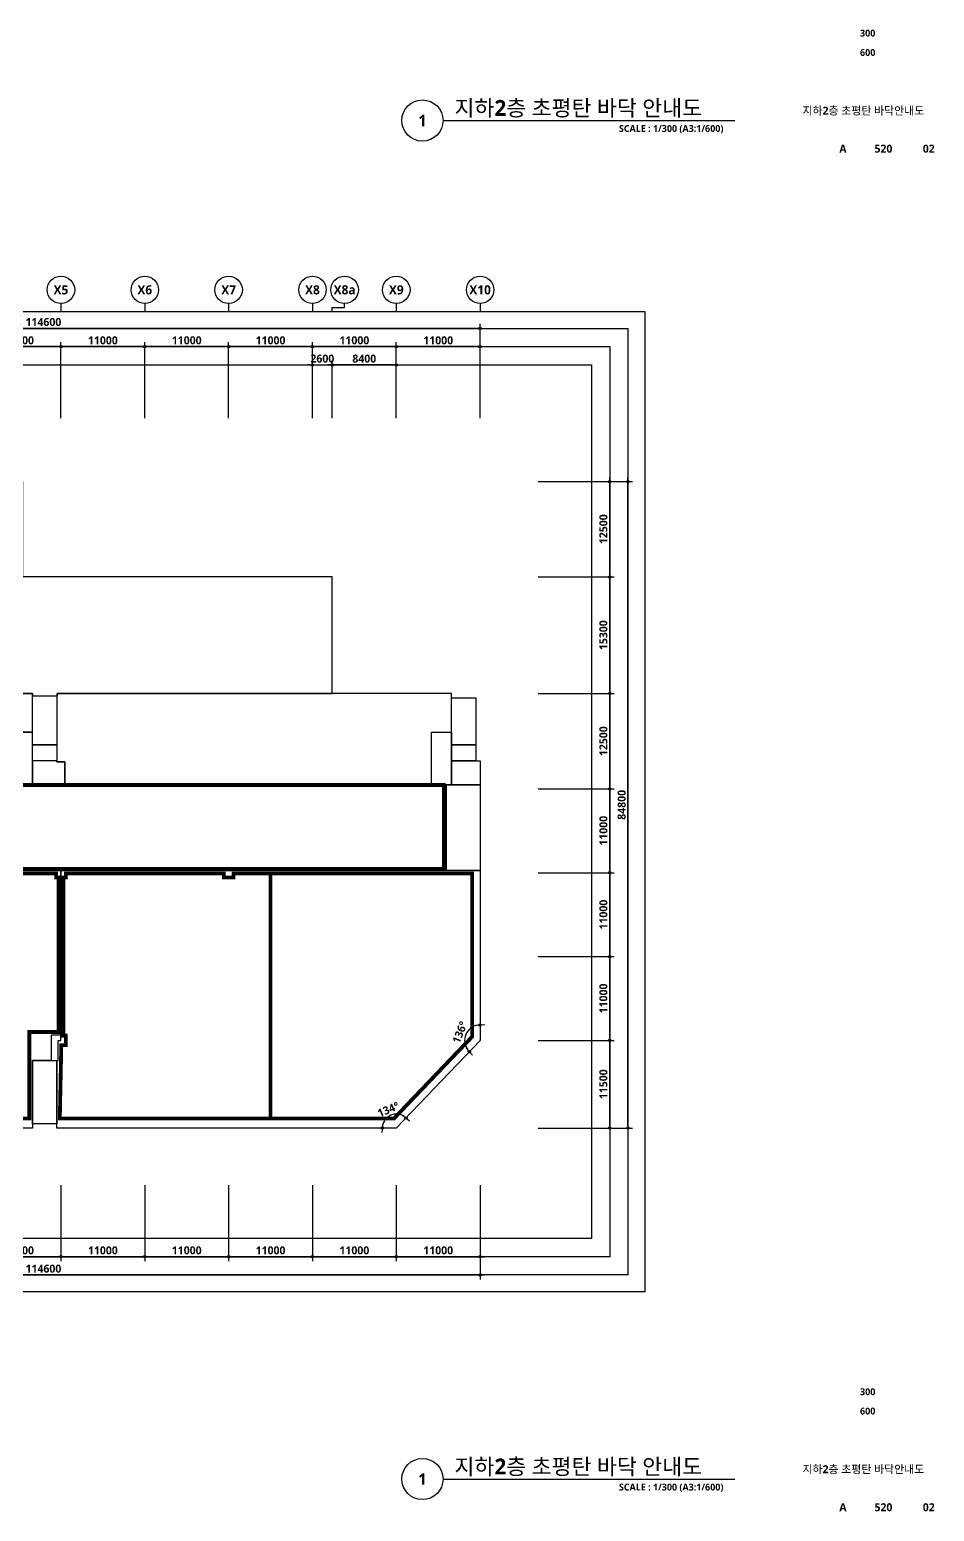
# Model space of a CAD drawing. Header units: millimetres. Extents: x -5354 to 997967, y -1313401 to 249081.
# Drawn here: x 106977 to 225690, y -1313401 to -1119046 of the extents above; entities that cross this region are included whole.
import ezdxf
from ezdxf.enums import TextEntityAlignment as Align

# ---------------------------------------------------------------- set-up
doc = ezdxf.new("R2010")
doc.units = ezdxf.units.MM
doc.header["$LTSCALE"] = 300
doc.header["$MEASUREMENT"] = 0
doc.header["$PDSIZE"] = -10
doc.layers.get('0').update_dxf_attribs({"linetype": 'CONTINUOUS'})
doc.layers.get('Defpoints').update_dxf_attribs({"color": 153, "linetype": 'CONTINUOUS'})
for name, color, linetype in [('A-ANNO-TEXT1', 7, 'CONTINUOUS'), ('A-ANNO-TITL', 7, 'CONTINUOUS'), ('A-ST-AXIS-BUB', 7, 'CONTINUOUS'), ('A-ST-AXIS-DIM', 7, 'CONTINUOUS'), ('AA-XXXX-TXT1', 2, 'CONTINUOUS'), ('ILDO_Cosinus Joint', 20, 'CONTINUOUS')]:
    doc.layers.add(name, color=color, linetype=linetype)
doc.layers.add('Defpoint', color=161, linetype='CONTINUOUS', plot=False)
doc.layers.add('면적', color=210, linetype='CONTINUOUS', plot=False)
doc.styles.add('SH_대대리576', font='')
doc.styles.get('SH_대대리576').set_extended_font_data('NanumGothic', bold=True)
doc.dimstyles.new('SHP 600', dxfattribs={"dimscale": 300, "dimtxt": 3.5, "dimasz": 1, "dimexe": 2, "dimexo": 2, "dimgap": 1, "dimtad": 1, "dimdec": 0, "dimzin": 0, "dimdsep": 46, "dimtxsty": 'SH_대대리576', "dimblk": 'DIMDOT', "dimcen": 0.09, "dimclrt": 3, "dimadec": 0, "dimazin": 1, "dimtfac": 1, "dimtdec": 0, "dimtix": 1, "dimtmove": 2, "dimatfit": 0, "dimldrblk": 'DIMDOT', "dimfxl": 1, "dimtolj": 1, "dimtzin": 0, "dimarcsym": 0})

# ---------------------------------------------------------------- blocks, each defined once
blk = doc.blocks.new('*U20')
at = {"layer": 'A-ANNO-TITL'}
blk.add_line((0, 0), (6382, 0), dxfattribs=at)
blk.add_circle((-450, 0), 450, dxfattribs=at)
at = {"layer": 'AA-XXXX-TXT1', "style": 'SH_대대리576'}
blk.add_attdef('DWG.TITLE', (250, 100), '', height=350, dxfattribs=at)
at = {"layer": 'AA-XXXX-TXT1', "color": 7, "style": 'SH_대대리576'}
blk.add_attdef('NO1', text='', height=300, dxfattribs=at).set_placement((-450, 0), align=Align.MIDDLE)
at = {"layer": 'AA-XXXX-TXT1', "style": 'SH_대대리576'}
blk.add_attdef('SCALE', text='', height=150, dxfattribs=at).set_placement((6132, -100), align=Align.TOP_RIGHT)
blk = doc.blocks.new('DIMDOT')
at = {"color": 0}
blk.add_line((-2, 0), (2, 0), dxfattribs=at)
for radius in [0.5, 0.25]:
    blk.add_circle((0, 0), radius, dxfattribs=at)
blk = doc.blocks.new('*D1052')
at = {"layer": 'A-ST-AXIS-DIM', "color": 0, "lineweight": -2, "transparency": 16777216}
for p, q in [((51487, -1170026), (51487, -1157626)), ((165787, -1158226), (51787, -1158226)), ((166087, -1170026), (166087, -1157626))]:
    blk.add_line(p, q, dxfattribs=at)
at = {"layer": 'Defpoints', "color": 0, "transparency": 16777216}
for p in [(51487, -1158226), (51487, -1170626), (166087, -1170626)]:
    blk.add_point(p, dxfattribs=at)
at = {"layer": 'A-ST-AXIS-DIM', "color": 0, "lineweight": -2, "transparency": 16777216, "xscale": 300, "yscale": 300, "zscale": 300, "rotation": 180}
blk.add_blockref('DIMDOT', (51487, -1158226), dxfattribs=at)
at = {"layer": 'A-ST-AXIS-DIM', "color": 0, "lineweight": -2, "transparency": 16777216, "xscale": 300, "yscale": 300, "zscale": 300}
blk.add_blockref('DIMDOT', (166087, -1158226), dxfattribs=at)
at = {"layer": 'A-ST-AXIS-DIM', "color": 3, "transparency": 16777216, "insert": (108787, -1157401), "char_height": 1050, "attachment_point": 5, "style": 'SH_대대리576'}
blk.add_mtext('\\A1;114600', dxfattribs=at)
blk = doc.blocks.new('*D1056')
at = {"layer": 'A-ST-AXIS-DIM', "color": 0, "lineweight": -2, "transparency": 16777216}
for p, q in [((100087, -1170026), (100087, -1160026)), ((111087, -1170026), (111087, -1160026)), ((110787, -1160626), (100387, -1160626))]:
    blk.add_line(p, q, dxfattribs=at)
at = {"layer": 'Defpoints', "color": 0, "transparency": 16777216}
for p in [(100087, -1160626), (100087, -1170626), (111087, -1170626)]:
    blk.add_point(p, dxfattribs=at)
at = {"layer": 'A-ST-AXIS-DIM', "color": 0, "lineweight": -2, "transparency": 16777216, "xscale": 300, "yscale": 300, "zscale": 300, "rotation": 180}
blk.add_blockref('DIMDOT', (100087, -1160626), dxfattribs=at)
at = {"layer": 'A-ST-AXIS-DIM', "color": 0, "lineweight": -2, "transparency": 16777216, "xscale": 300, "yscale": 300, "zscale": 300}
blk.add_blockref('DIMDOT', (111087, -1160626), dxfattribs=at)
at = {"layer": 'A-ST-AXIS-DIM', "color": 3, "transparency": 16777216, "insert": (105587, -1159801), "char_height": 1050, "attachment_point": 5, "style": 'SH_대대리576'}
blk.add_mtext('\\A1;11000', dxfattribs=at)
blk = doc.blocks.new('*D1057')
at = {"layer": 'A-ST-AXIS-DIM', "color": 0, "lineweight": -2, "transparency": 16777216}
for p, q in [((111087, -1170026), (111087, -1160026)), ((122087, -1170026), (122087, -1160026)), ((121787, -1160626), (111387, -1160626))]:
    blk.add_line(p, q, dxfattribs=at)
at = {"layer": 'Defpoints', "color": 0, "transparency": 16777216}
for p in [(111087, -1160626), (111087, -1170626), (122087, -1170626)]:
    blk.add_point(p, dxfattribs=at)
at = {"layer": 'A-ST-AXIS-DIM', "color": 0, "lineweight": -2, "transparency": 16777216, "xscale": 300, "yscale": 300, "zscale": 300, "rotation": 180}
blk.add_blockref('DIMDOT', (111087, -1160626), dxfattribs=at)
at = {"layer": 'A-ST-AXIS-DIM', "color": 0, "lineweight": -2, "transparency": 16777216, "xscale": 300, "yscale": 300, "zscale": 300}
blk.add_blockref('DIMDOT', (122087, -1160626), dxfattribs=at)
at = {"layer": 'A-ST-AXIS-DIM', "color": 3, "transparency": 16777216, "insert": (116587, -1159801), "char_height": 1050, "attachment_point": 5, "style": 'SH_대대리576'}
blk.add_mtext('\\A1;11000', dxfattribs=at)
blk = doc.blocks.new('*D1058')
at = {"layer": 'A-ST-AXIS-DIM', "color": 0, "lineweight": -2, "transparency": 16777216}
for p, q in [((122087, -1170026), (122087, -1160026)), ((133087, -1170026), (133087, -1160026)), ((132787, -1160626), (122387, -1160626))]:
    blk.add_line(p, q, dxfattribs=at)
at = {"layer": 'Defpoints', "color": 0, "transparency": 16777216}
for p in [(122087, -1160626), (122087, -1170626), (133087, -1170626)]:
    blk.add_point(p, dxfattribs=at)
at = {"layer": 'A-ST-AXIS-DIM', "color": 0, "lineweight": -2, "transparency": 16777216, "xscale": 300, "yscale": 300, "zscale": 300, "rotation": 180}
blk.add_blockref('DIMDOT', (122087, -1160626), dxfattribs=at)
at = {"layer": 'A-ST-AXIS-DIM', "color": 0, "lineweight": -2, "transparency": 16777216, "xscale": 300, "yscale": 300, "zscale": 300}
blk.add_blockref('DIMDOT', (133087, -1160626), dxfattribs=at)
at = {"layer": 'A-ST-AXIS-DIM', "color": 3, "transparency": 16777216, "insert": (127587, -1159801), "char_height": 1050, "attachment_point": 5, "style": 'SH_대대리576'}
blk.add_mtext('\\A1;11000', dxfattribs=at)
blk = doc.blocks.new('*D1059')
at = {"layer": 'A-ST-AXIS-DIM', "color": 0, "lineweight": -2, "transparency": 16777216}
for p, q in [((133087, -1170026), (133087, -1160026)), ((144087, -1170026), (144087, -1160026)), ((143787, -1160626), (133387, -1160626))]:
    blk.add_line(p, q, dxfattribs=at)
at = {"layer": 'Defpoints', "color": 0, "transparency": 16777216}
for p in [(133087, -1160626), (133087, -1170626), (144087, -1170626)]:
    blk.add_point(p, dxfattribs=at)
at = {"layer": 'A-ST-AXIS-DIM', "color": 0, "lineweight": -2, "transparency": 16777216, "xscale": 300, "yscale": 300, "zscale": 300, "rotation": 180}
blk.add_blockref('DIMDOT', (133087, -1160626), dxfattribs=at)
at = {"layer": 'A-ST-AXIS-DIM', "color": 0, "lineweight": -2, "transparency": 16777216, "xscale": 300, "yscale": 300, "zscale": 300}
blk.add_blockref('DIMDOT', (144087, -1160626), dxfattribs=at)
at = {"layer": 'A-ST-AXIS-DIM', "color": 3, "transparency": 16777216, "insert": (138587, -1159801), "char_height": 1050, "attachment_point": 5, "style": 'SH_대대리576'}
blk.add_mtext('\\A1;11000', dxfattribs=at)
blk = doc.blocks.new('*D1060')
at = {"layer": 'A-ST-AXIS-DIM', "color": 0, "lineweight": -2, "transparency": 16777216}
for p, q in [((144087, -1170026), (144087, -1160026)), ((155087, -1170026), (155087, -1160026)), ((154787, -1160626), (144387, -1160626))]:
    blk.add_line(p, q, dxfattribs=at)
at = {"layer": 'Defpoints', "color": 0, "transparency": 16777216}
for p in [(144087, -1160626), (144087, -1170626), (155087, -1170626)]:
    blk.add_point(p, dxfattribs=at)
at = {"layer": 'A-ST-AXIS-DIM', "color": 0, "lineweight": -2, "transparency": 16777216, "xscale": 300, "yscale": 300, "zscale": 300, "rotation": 180}
blk.add_blockref('DIMDOT', (144087, -1160626), dxfattribs=at)
at = {"layer": 'A-ST-AXIS-DIM', "color": 0, "lineweight": -2, "transparency": 16777216, "xscale": 300, "yscale": 300, "zscale": 300}
blk.add_blockref('DIMDOT', (155087, -1160626), dxfattribs=at)
at = {"layer": 'A-ST-AXIS-DIM', "color": 3, "transparency": 16777216, "insert": (149587, -1159801), "char_height": 1050, "attachment_point": 5, "style": 'SH_대대리576'}
blk.add_mtext('\\A1;11000', dxfattribs=at)
blk = doc.blocks.new('*D1061')
at = {"layer": 'A-ST-AXIS-DIM', "color": 0, "lineweight": -2, "transparency": 16777216}
for p, q in [((155087, -1170026), (155087, -1160026)), ((166087, -1170026), (166087, -1160026)), ((165787, -1160626), (155387, -1160626))]:
    blk.add_line(p, q, dxfattribs=at)
at = {"layer": 'Defpoints', "color": 0, "transparency": 16777216}
for p in [(155087, -1160626), (155087, -1170626), (166087, -1170626)]:
    blk.add_point(p, dxfattribs=at)
at = {"layer": 'A-ST-AXIS-DIM', "color": 0, "lineweight": -2, "transparency": 16777216, "xscale": 300, "yscale": 300, "zscale": 300, "rotation": 180}
blk.add_blockref('DIMDOT', (155087, -1160626), dxfattribs=at)
at = {"layer": 'A-ST-AXIS-DIM', "color": 0, "lineweight": -2, "transparency": 16777216, "xscale": 300, "yscale": 300, "zscale": 300}
blk.add_blockref('DIMDOT', (166087, -1160626), dxfattribs=at)
at = {"layer": 'A-ST-AXIS-DIM', "color": 3, "transparency": 16777216, "insert": (160587, -1159801), "char_height": 1050, "attachment_point": 5, "style": 'SH_대대리576'}
blk.add_mtext('\\A1;11000', dxfattribs=at)
blk = doc.blocks.new('A-ST-AXIS-BUB-1')
at = {"layer": 'A-ST-AXIS-BUB'}
blk.add_line((0, 350), (0, 0), dxfattribs=at)
blk.add_circle((0, 950), 600, dxfattribs=at)
blk = doc.blocks.new('*D1063')
at = {"layer": 'A-ST-AXIS-DIM', "color": 0, "lineweight": -2, "transparency": 16777216}
for p, q in [((173687, -1178326), (183687, -1178326)), ((183087, -1190526), (183087, -1178626)), ((173687, -1190826), (183687, -1190826))]:
    blk.add_line(p, q, dxfattribs=at)
at = {"layer": 'Defpoints', "color": 0, "transparency": 16777216}
for p in [(173087, -1178326), (183087, -1178326), (173087, -1190826)]:
    blk.add_point(p, dxfattribs=at)
at = {"layer": 'A-ST-AXIS-DIM', "color": 0, "lineweight": -2, "transparency": 16777216, "xscale": 300, "yscale": 300, "zscale": 300}
for p, rotation in [((183087, -1178326), 90), ((183087, -1190826), 270)]:
    blk.add_blockref('DIMDOT', p, dxfattribs=dict(at, rotation=rotation))
at = {"layer": 'A-ST-AXIS-DIM', "color": 3, "transparency": 16777216, "insert": (182262, -1184576), "char_height": 1050, "attachment_point": 5, "rotation": 90, "style": 'SH_대대리576'}
blk.add_mtext('\\A1;12500', dxfattribs=at)
blk = doc.blocks.new('*D1064')
at = {"layer": 'A-ST-AXIS-DIM', "color": 0, "lineweight": -2, "transparency": 16777216}
for p, q in [((173687, -1190826), (183687, -1190826)), ((183087, -1205826), (183087, -1191126)), ((173687, -1206126), (183687, -1206126))]:
    blk.add_line(p, q, dxfattribs=at)
at = {"layer": 'Defpoints', "color": 0, "transparency": 16777216}
for p in [(173087, -1190826), (183087, -1190826), (173087, -1206126)]:
    blk.add_point(p, dxfattribs=at)
at = {"layer": 'A-ST-AXIS-DIM', "color": 0, "lineweight": -2, "transparency": 16777216, "xscale": 300, "yscale": 300, "zscale": 300}
for p, rotation in [((183087, -1190826), 90), ((183087, -1206126), 270)]:
    blk.add_blockref('DIMDOT', p, dxfattribs=dict(at, rotation=rotation))
at = {"layer": 'A-ST-AXIS-DIM', "color": 3, "transparency": 16777216, "insert": (182262, -1198476), "char_height": 1050, "attachment_point": 5, "rotation": 90, "style": 'SH_대대리576'}
blk.add_mtext('\\A1;15300', dxfattribs=at)
blk = doc.blocks.new('*D1065')
at = {"layer": 'A-ST-AXIS-DIM', "color": 0, "lineweight": -2, "transparency": 16777216}
for p, q in [((173687, -1206126), (183687, -1206126)), ((183087, -1218326), (183087, -1206426)), ((173687, -1218626), (183687, -1218626))]:
    blk.add_line(p, q, dxfattribs=at)
at = {"layer": 'Defpoints', "color": 0, "transparency": 16777216}
for p in [(173087, -1206126), (183087, -1206126), (173087, -1218626)]:
    blk.add_point(p, dxfattribs=at)
at = {"layer": 'A-ST-AXIS-DIM', "color": 0, "lineweight": -2, "transparency": 16777216, "xscale": 300, "yscale": 300, "zscale": 300}
for p, rotation in [((183087, -1206126), 90), ((183087, -1218626), 270)]:
    blk.add_blockref('DIMDOT', p, dxfattribs=dict(at, rotation=rotation))
at = {"layer": 'A-ST-AXIS-DIM', "color": 3, "transparency": 16777216, "insert": (182262, -1212376), "char_height": 1050, "attachment_point": 5, "rotation": 90, "style": 'SH_대대리576'}
blk.add_mtext('\\A1;12500', dxfattribs=at)
blk = doc.blocks.new('*D1066')
at = {"layer": 'A-ST-AXIS-DIM', "color": 0, "lineweight": -2, "transparency": 16777216}
for p, q in [((173687, -1218626), (183687, -1218626)), ((183087, -1229326), (183087, -1218926)), ((173687, -1229626), (183687, -1229626))]:
    blk.add_line(p, q, dxfattribs=at)
at = {"layer": 'Defpoints', "color": 0, "transparency": 16777216}
for p in [(173087, -1218626), (183087, -1218626), (173087, -1229626)]:
    blk.add_point(p, dxfattribs=at)
at = {"layer": 'A-ST-AXIS-DIM', "color": 0, "lineweight": -2, "transparency": 16777216, "xscale": 300, "yscale": 300, "zscale": 300}
for p, rotation in [((183087, -1218626), 90), ((183087, -1229626), 270)]:
    blk.add_blockref('DIMDOT', p, dxfattribs=dict(at, rotation=rotation))
at = {"layer": 'A-ST-AXIS-DIM', "color": 3, "transparency": 16777216, "insert": (182262, -1224126), "char_height": 1050, "attachment_point": 5, "rotation": 90, "style": 'SH_대대리576'}
blk.add_mtext('\\A1;11000', dxfattribs=at)
blk = doc.blocks.new('*D1067')
at = {"layer": 'A-ST-AXIS-DIM', "color": 0, "lineweight": -2, "transparency": 16777216}
for p, q in [((173687, -1229626), (183687, -1229626)), ((183087, -1240326), (183087, -1229926)), ((173687, -1240626), (183687, -1240626))]:
    blk.add_line(p, q, dxfattribs=at)
at = {"layer": 'Defpoints', "color": 0, "transparency": 16777216}
for p in [(173087, -1229626), (183087, -1229626), (173087, -1240626)]:
    blk.add_point(p, dxfattribs=at)
at = {"layer": 'A-ST-AXIS-DIM', "color": 0, "lineweight": -2, "transparency": 16777216, "xscale": 300, "yscale": 300, "zscale": 300}
for p, rotation in [((183087, -1229626), 90), ((183087, -1240626), 270)]:
    blk.add_blockref('DIMDOT', p, dxfattribs=dict(at, rotation=rotation))
at = {"layer": 'A-ST-AXIS-DIM', "color": 3, "transparency": 16777216, "insert": (182262, -1235126), "char_height": 1050, "attachment_point": 5, "rotation": 90, "style": 'SH_대대리576'}
blk.add_mtext('\\A1;11000', dxfattribs=at)
blk = doc.blocks.new('*D1068')
at = {"layer": 'A-ST-AXIS-DIM', "color": 0, "lineweight": -2, "transparency": 16777216}
for p, q in [((173687, -1240626), (183687, -1240626)), ((183087, -1251326), (183087, -1240926)), ((173687, -1251626), (183687, -1251626))]:
    blk.add_line(p, q, dxfattribs=at)
at = {"layer": 'Defpoints', "color": 0, "transparency": 16777216}
for p in [(173087, -1240626), (183087, -1240626), (173087, -1251626)]:
    blk.add_point(p, dxfattribs=at)
at = {"layer": 'A-ST-AXIS-DIM', "color": 0, "lineweight": -2, "transparency": 16777216, "xscale": 300, "yscale": 300, "zscale": 300}
for p, rotation in [((183087, -1240626), 90), ((183087, -1251626), 270)]:
    blk.add_blockref('DIMDOT', p, dxfattribs=dict(at, rotation=rotation))
at = {"layer": 'A-ST-AXIS-DIM', "color": 3, "transparency": 16777216, "insert": (182262, -1246126), "char_height": 1050, "attachment_point": 5, "rotation": 90, "style": 'SH_대대리576'}
blk.add_mtext('\\A1;11000', dxfattribs=at)
blk = doc.blocks.new('*D1069')
at = {"layer": 'A-ST-AXIS-DIM', "color": 0, "lineweight": -2, "transparency": 16777216}
for p, q in [((173687, -1251626), (183687, -1251626)), ((183087, -1262826), (183087, -1251926)), ((173687, -1263126), (183687, -1263126))]:
    blk.add_line(p, q, dxfattribs=at)
at = {"layer": 'Defpoints', "color": 0, "transparency": 16777216}
for p in [(173087, -1251626), (183087, -1251626), (173087, -1263126)]:
    blk.add_point(p, dxfattribs=at)
at = {"layer": 'A-ST-AXIS-DIM', "color": 0, "lineweight": -2, "transparency": 16777216, "xscale": 300, "yscale": 300, "zscale": 300}
for p, rotation in [((183087, -1251626), 90), ((183087, -1263126), 270)]:
    blk.add_blockref('DIMDOT', p, dxfattribs=dict(at, rotation=rotation))
at = {"layer": 'A-ST-AXIS-DIM', "color": 3, "transparency": 16777216, "insert": (182262, -1257376), "char_height": 1050, "attachment_point": 5, "rotation": 90, "style": 'SH_대대리576'}
blk.add_mtext('\\A1;11500', dxfattribs=at)
blk = doc.blocks.new('*D1070')
at = {"layer": 'A-ST-AXIS-DIM', "color": 0, "lineweight": -2, "transparency": 16777216}
for p, q in [((173687, -1178326), (186087, -1178326)), ((185487, -1262826), (185487, -1178626)), ((173687, -1263126), (186087, -1263126))]:
    blk.add_line(p, q, dxfattribs=at)
at = {"layer": 'Defpoints', "color": 0, "transparency": 16777216}
for p in [(173087, -1178326), (185487, -1178326), (173087, -1263126)]:
    blk.add_point(p, dxfattribs=at)
at = {"layer": 'A-ST-AXIS-DIM', "color": 0, "lineweight": -2, "transparency": 16777216, "xscale": 300, "yscale": 300, "zscale": 300}
for p, rotation in [((185487, -1178326), 90), ((185487, -1263126), 270)]:
    blk.add_blockref('DIMDOT', p, dxfattribs=dict(at, rotation=rotation))
at = {"layer": 'A-ST-AXIS-DIM', "color": 3, "transparency": 16777216, "insert": (184662, -1220726), "char_height": 1050, "attachment_point": 5, "rotation": 90, "style": 'SH_대대리576'}
blk.add_mtext('\\A1;84800', dxfattribs=at)
blk = doc.blocks.new('*D1075')
at = {"layer": 'A-ST-AXIS-DIM', "color": 0, "lineweight": -2, "transparency": 16777216}
for p, q in [((100087, -1270597), (100087, -1280597)), ((111087, -1270597), (111087, -1280597)), ((100387, -1279997), (110787, -1279997))]:
    blk.add_line(p, q, dxfattribs=at)
at = {"layer": 'Defpoints', "color": 0, "transparency": 16777216}
for p in [(100087, -1269997), (111087, -1269997), (111087, -1279997)]:
    blk.add_point(p, dxfattribs=at)
at = {"layer": 'A-ST-AXIS-DIM', "color": 0, "lineweight": -2, "transparency": 16777216, "xscale": 300, "yscale": 300, "zscale": 300, "rotation": 180}
blk.add_blockref('DIMDOT', (100087, -1279997), dxfattribs=at)
at = {"layer": 'A-ST-AXIS-DIM', "color": 0, "lineweight": -2, "transparency": 16777216, "xscale": 300, "yscale": 300, "zscale": 300}
blk.add_blockref('DIMDOT', (111087, -1279997), dxfattribs=at)
at = {"layer": 'A-ST-AXIS-DIM', "color": 3, "transparency": 16777216, "insert": (105587, -1279172), "char_height": 1050, "attachment_point": 5, "style": 'SH_대대리576'}
blk.add_mtext('\\A1;11000', dxfattribs=at)
blk = doc.blocks.new('*D1076')
at = {"layer": 'A-ST-AXIS-DIM', "color": 0, "lineweight": -2, "transparency": 16777216}
for p, q in [((111087, -1270597), (111087, -1280597)), ((122087, -1270597), (122087, -1280597)), ((111387, -1279997), (121787, -1279997))]:
    blk.add_line(p, q, dxfattribs=at)
at = {"layer": 'Defpoints', "color": 0, "transparency": 16777216}
for p in [(111087, -1269997), (122087, -1269997), (122087, -1279997)]:
    blk.add_point(p, dxfattribs=at)
at = {"layer": 'A-ST-AXIS-DIM', "color": 0, "lineweight": -2, "transparency": 16777216, "xscale": 300, "yscale": 300, "zscale": 300, "rotation": 180}
blk.add_blockref('DIMDOT', (111087, -1279997), dxfattribs=at)
at = {"layer": 'A-ST-AXIS-DIM', "color": 0, "lineweight": -2, "transparency": 16777216, "xscale": 300, "yscale": 300, "zscale": 300}
blk.add_blockref('DIMDOT', (122087, -1279997), dxfattribs=at)
at = {"layer": 'A-ST-AXIS-DIM', "color": 3, "transparency": 16777216, "insert": (116587, -1279172), "char_height": 1050, "attachment_point": 5, "style": 'SH_대대리576'}
blk.add_mtext('\\A1;11000', dxfattribs=at)
blk = doc.blocks.new('*D1077')
at = {"layer": 'A-ST-AXIS-DIM', "color": 0, "lineweight": -2, "transparency": 16777216}
for p, q in [((122087, -1270597), (122087, -1280597)), ((133087, -1270597), (133087, -1280597)), ((122387, -1279997), (132787, -1279997))]:
    blk.add_line(p, q, dxfattribs=at)
at = {"layer": 'Defpoints', "color": 0, "transparency": 16777216}
for p in [(122087, -1269997), (133087, -1269997), (133087, -1279997)]:
    blk.add_point(p, dxfattribs=at)
at = {"layer": 'A-ST-AXIS-DIM', "color": 0, "lineweight": -2, "transparency": 16777216, "xscale": 300, "yscale": 300, "zscale": 300, "rotation": 180}
blk.add_blockref('DIMDOT', (122087, -1279997), dxfattribs=at)
at = {"layer": 'A-ST-AXIS-DIM', "color": 0, "lineweight": -2, "transparency": 16777216, "xscale": 300, "yscale": 300, "zscale": 300}
blk.add_blockref('DIMDOT', (133087, -1279997), dxfattribs=at)
at = {"layer": 'A-ST-AXIS-DIM', "color": 3, "transparency": 16777216, "insert": (127587, -1279172), "char_height": 1050, "attachment_point": 5, "style": 'SH_대대리576'}
blk.add_mtext('\\A1;11000', dxfattribs=at)
blk = doc.blocks.new('*D1078')
at = {"layer": 'A-ST-AXIS-DIM', "color": 0, "lineweight": -2, "transparency": 16777216}
for p, q in [((133087, -1270597), (133087, -1280597)), ((144087, -1270597), (144087, -1280597)), ((133387, -1279997), (143787, -1279997))]:
    blk.add_line(p, q, dxfattribs=at)
at = {"layer": 'Defpoints', "color": 0, "transparency": 16777216}
for p in [(133087, -1269997), (144087, -1269997), (144087, -1279997)]:
    blk.add_point(p, dxfattribs=at)
at = {"layer": 'A-ST-AXIS-DIM', "color": 0, "lineweight": -2, "transparency": 16777216, "xscale": 300, "yscale": 300, "zscale": 300, "rotation": 180}
blk.add_blockref('DIMDOT', (133087, -1279997), dxfattribs=at)
at = {"layer": 'A-ST-AXIS-DIM', "color": 0, "lineweight": -2, "transparency": 16777216, "xscale": 300, "yscale": 300, "zscale": 300}
blk.add_blockref('DIMDOT', (144087, -1279997), dxfattribs=at)
at = {"layer": 'A-ST-AXIS-DIM', "color": 3, "transparency": 16777216, "insert": (138587, -1279172), "char_height": 1050, "attachment_point": 5, "style": 'SH_대대리576'}
blk.add_mtext('\\A1;11000', dxfattribs=at)
blk = doc.blocks.new('*D1079')
at = {"layer": 'A-ST-AXIS-DIM', "color": 0, "lineweight": -2, "transparency": 16777216}
for p, q in [((144087, -1270597), (144087, -1280597)), ((155087, -1270597), (155087, -1280597)), ((144387, -1279997), (154787, -1279997))]:
    blk.add_line(p, q, dxfattribs=at)
at = {"layer": 'Defpoints', "color": 0, "transparency": 16777216}
for p in [(144087, -1269997), (155087, -1269997), (155087, -1279997)]:
    blk.add_point(p, dxfattribs=at)
at = {"layer": 'A-ST-AXIS-DIM', "color": 0, "lineweight": -2, "transparency": 16777216, "xscale": 300, "yscale": 300, "zscale": 300, "rotation": 180}
blk.add_blockref('DIMDOT', (144087, -1279997), dxfattribs=at)
at = {"layer": 'A-ST-AXIS-DIM', "color": 0, "lineweight": -2, "transparency": 16777216, "xscale": 300, "yscale": 300, "zscale": 300}
blk.add_blockref('DIMDOT', (155087, -1279997), dxfattribs=at)
at = {"layer": 'A-ST-AXIS-DIM', "color": 3, "transparency": 16777216, "insert": (149587, -1279172), "char_height": 1050, "attachment_point": 5, "style": 'SH_대대리576'}
blk.add_mtext('\\A1;11000', dxfattribs=at)
blk = doc.blocks.new('*D1080')
at = {"layer": 'A-ST-AXIS-DIM', "color": 0, "lineweight": -2, "transparency": 16777216}
for p, q in [((155087, -1270597), (155087, -1280597)), ((166087, -1270597), (166087, -1280597)), ((155387, -1279997), (165787, -1279997))]:
    blk.add_line(p, q, dxfattribs=at)
at = {"layer": 'Defpoints', "color": 0, "transparency": 16777216}
for p in [(155087, -1269997), (166087, -1269997), (166087, -1279997)]:
    blk.add_point(p, dxfattribs=at)
at = {"layer": 'A-ST-AXIS-DIM', "color": 0, "lineweight": -2, "transparency": 16777216, "xscale": 300, "yscale": 300, "zscale": 300, "rotation": 180}
blk.add_blockref('DIMDOT', (155087, -1279997), dxfattribs=at)
at = {"layer": 'A-ST-AXIS-DIM', "color": 0, "lineweight": -2, "transparency": 16777216, "xscale": 300, "yscale": 300, "zscale": 300}
blk.add_blockref('DIMDOT', (166087, -1279997), dxfattribs=at)
at = {"layer": 'A-ST-AXIS-DIM', "color": 3, "transparency": 16777216, "insert": (160587, -1279172), "char_height": 1050, "attachment_point": 5, "style": 'SH_대대리576'}
blk.add_mtext('\\A1;11000', dxfattribs=at)
blk = doc.blocks.new('*D1081')
at = {"layer": 'A-ST-AXIS-DIM', "color": 0, "lineweight": -2, "transparency": 16777216}
blk.add_arc((155087, -1263126), 1829, 55.67995, 170.59308, dxfattribs=at)
at = {"layer": 'Defpoints', "color": 0, "transparency": 16777216}
for p in [(166087, -1251626), (155060, -1261297), (144087, -1263126, 103000), (155087, -1263126), (155087, -1263126)]:
    blk.add_point(p, dxfattribs=at)
at = {"layer": 'A-ST-AXIS-DIM', "color": 0, "lineweight": -2, "transparency": 16777216, "xscale": 300, "yscale": 300, "zscale": 300}
for p, rotation in [((156352, -1261804), 320.9764875871199), ((153258, -1263126), 265.2965424328985)]:
    blk.add_blockref('DIMDOT', p, dxfattribs=dict(at, rotation=rotation))
at = {"layer": 'A-ST-AXIS-DIM', "color": 3, "transparency": 16777216, "insert": (154044, -1260685), "char_height": 1050, "attachment_point": 5, "rotation": 23.13652, "style": 'SH_대대리576'}
blk.add_mtext('\\A1;134°', dxfattribs=at)
blk = doc.blocks.new('*D1082')
at = {"layer": 'A-ST-AXIS-DIM', "color": 0, "lineweight": -2, "transparency": 16777216}
blk.add_arc((166087, -1251626), 2037, 98.44788, 217.82515, dxfattribs=at)
at = {"layer": 'Defpoints', "color": 0, "transparency": 16777216}
for p in [(166087, -1229326), (164637, -1250197), (166087, -1251626), (166087, -1251626), (155087, -1263126, 103000)]:
    blk.add_point(p, dxfattribs=at)
at = {"layer": 'A-ST-AXIS-DIM', "color": 0, "lineweight": -2, "transparency": 16777216, "xscale": 300, "yscale": 300, "zscale": 300}
for p, rotation in [((166087, -1249589), 4.22393957234343), ((164679, -1253098), 312.0490904476738)]:
    blk.add_blockref('DIMDOT', p, dxfattribs=dict(at, rotation=rotation))
at = {"layer": 'A-ST-AXIS-DIM', "color": 3, "transparency": 16777216, "insert": (163431, -1250560), "char_height": 1050, "attachment_point": 5, "rotation": 68.13652, "style": 'SH_대대리576'}
blk.add_mtext('\\A1;136°', dxfattribs=at)
blk = doc.blocks.new('*D1083')
at = {"layer": 'A-ST-AXIS-DIM', "color": 0, "lineweight": -2, "transparency": 16777216}
for p, q in [((51487, -1270597), (51487, -1282997)), ((166087, -1270597), (166087, -1282997)), ((51787, -1282397), (165787, -1282397))]:
    blk.add_line(p, q, dxfattribs=at)
at = {"layer": 'Defpoints', "color": 0, "transparency": 16777216}
for p in [(51487, -1269997), (166087, -1269997), (166087, -1282397)]:
    blk.add_point(p, dxfattribs=at)
at = {"layer": 'A-ST-AXIS-DIM', "color": 0, "lineweight": -2, "transparency": 16777216, "xscale": 300, "yscale": 300, "zscale": 300, "rotation": 180}
blk.add_blockref('DIMDOT', (51487, -1282397), dxfattribs=at)
at = {"layer": 'A-ST-AXIS-DIM', "color": 0, "lineweight": -2, "transparency": 16777216, "xscale": 300, "yscale": 300, "zscale": 300}
blk.add_blockref('DIMDOT', (166087, -1282397), dxfattribs=at)
at = {"layer": 'A-ST-AXIS-DIM', "color": 3, "transparency": 16777216, "insert": (108787, -1281572), "char_height": 1050, "attachment_point": 5, "style": 'SH_대대리576'}
blk.add_mtext('\\A1;114600', dxfattribs=at)
blk = doc.blocks.new('*D1149')
at = {"layer": 'A-ST-AXIS-DIM', "color": 0, "lineweight": -2, "transparency": 16777216}
for p, q in [((143787, -1163026), (143487, -1163026)), ((144087, -1170026), (144087, -1162426)), ((144087, -1163026), (146687, -1163026)), ((146687, -1170026), (146687, -1162426)), ((146987, -1163026), (147287, -1163026))]:
    blk.add_line(p, q, dxfattribs=at)
at = {"layer": 'Defpoints', "color": 0, "transparency": 16777216}
for p in [(146687, -1163026), (144087, -1170626), (146687, -1170626)]:
    blk.add_point(p, dxfattribs=at)
at = {"layer": 'A-ST-AXIS-DIM', "color": 0, "lineweight": -2, "transparency": 16777216, "xscale": 300, "yscale": 300, "zscale": 300}
blk.add_blockref('DIMDOT', (144087, -1163026), dxfattribs=at)
at = {"layer": 'A-ST-AXIS-DIM', "color": 0, "lineweight": -2, "transparency": 16777216, "xscale": 300, "yscale": 300, "zscale": 300, "rotation": 180}
blk.add_blockref('DIMDOT', (146687, -1163026), dxfattribs=at)
at = {"layer": 'A-ST-AXIS-DIM', "color": 3, "transparency": 16777216, "insert": (145387, -1162201), "char_height": 1050, "attachment_point": 5, "style": 'SH_대대리576'}
blk.add_mtext('\\A1;2600', dxfattribs=at)
blk = doc.blocks.new('*D1150')
at = {"layer": 'A-ST-AXIS-DIM', "color": 0, "lineweight": -2, "transparency": 16777216}
for p, q in [((146687, -1170026), (146687, -1162426)), ((154787, -1163026), (146987, -1163026)), ((155087, -1170026), (155087, -1162426))]:
    blk.add_line(p, q, dxfattribs=at)
at = {"layer": 'Defpoints', "color": 0, "transparency": 16777216}
for p in [(146687, -1163026), (146687, -1170626), (155087, -1170626)]:
    blk.add_point(p, dxfattribs=at)
at = {"layer": 'A-ST-AXIS-DIM', "color": 0, "lineweight": -2, "transparency": 16777216, "xscale": 300, "yscale": 300, "zscale": 300, "rotation": 180}
blk.add_blockref('DIMDOT', (146687, -1163026), dxfattribs=at)
at = {"layer": 'A-ST-AXIS-DIM', "color": 0, "lineweight": -2, "transparency": 16777216, "xscale": 300, "yscale": 300, "zscale": 300}
blk.add_blockref('DIMDOT', (155087, -1163026), dxfattribs=at)
at = {"layer": 'A-ST-AXIS-DIM', "color": 3, "transparency": 16777216, "insert": (150887, -1162201), "char_height": 1050, "attachment_point": 5, "style": 'SH_대대리576'}
blk.add_mtext('\\A1;8400', dxfattribs=at)
blk = doc.blocks.new('G$C67953E58')
at = {"layer": '면적'}
for points in [[(95200, 72300), (54600, 72300), (54600, 84800), (48600, 84800), (0, 84800), (0, 46000), (1300, 46000), (1800, 46000), (13000, 46000), (13000, 40100), (15100, 40100), (15100, 48150), (16150, 48150), (16150, 50250), (16150, 56700), (19350, 56700), (19350, 56700), (19350, 57000), (55850, 57000), (55850, 56700), (55850, 56700), (59100, 56700), (59100, 57000), (95200, 57000)], [(16150, 56700), (19350, 56700), (19350, 50250), (16150, 50250)], [(19350, 56700), (19350, 51920), (22000, 51920), (22000, 45000), (53200, 45000), (53200, 51920), (55850, 51920), (55850, 56700), (55850, 56700), (55850, 57000), (19350, 57000), (19350, 56700)], [(55850, 56700), (59050, 56700), (59050, 50250), (55850, 50250)], [(59100, 57000), (59100, 56700), (59050, 56700), (59050, 48025), (60100, 48025), (60100, 45000), (108200, 45000), (108200, 51920), (110850, 51920), (110850, 56450), (110850, 56450), (110850, 57000)], [(110850, 56450), (114050, 56450), (114050, 50250), (110850, 50250)], [(17570, 42890), (17570, 44250), (19350, 44250), (19350, 51920), (22000, 51920), (22000, 45000), (22000, 45000), (22000, 42890), (19350, 42890), (19350, 42890)], [(53200, 45025), (55850, 45025), (55850, 51920), (53200, 51920)], [(110850, 45025), (108200, 45025), (108200, 51920), (110850, 51920)], [(19350, 48150), (16150, 48150), (16150, 50250), (19350, 50250)], [(55850, 50250), (59050, 50250), (59050, 48150), (55850, 48150)], [(110850, 50250), (114050, 50250), (114050, 48150), (110850, 48150)], [(15100, 48150), (19350, 48150), (19350, 45000), (17570, 45000), (17570, 42890), (19350, 42890), (19350, 39090), (15100, 39090)], [(55850, 48150), (55850, 45025), (60100, 45025), (60100, 48025), (59050, 48025), (59050, 48150)], [(110850, 48150), (114600, 48150), (114600, 45025), (110850, 45025)], [(0, 40100), (0, 34000), (5100, 34000), (5100, 40100), (13000, 40100), (13000, 46000), (1800, 46000), (1800, 40100)], [(17570, 45000), (19350, 45000), (19350, 44250), (17570, 44250)], [(19350, 33800), (19350, 42890), (22000, 42890), (22000, 45000), (53200, 45000), (53200, 45025), (60100, 45025), (60100, 45000), (108200, 45000), (108200, 45025), (114600, 45025), (114600, 33800)], [(110200, 45025), (114600, 45025), (114600, 33800), (110200, 33800)], [(5100, 40100), (15100, 40100), (15100, 37200), (5100, 37200)], [(15100, 39090), (19350, 39090), (19350, 33800), (15100, 33800)], [(0, 34000), (0, 21700), (5100, 21700), (5100, 20400), (7300, 20400), (7300, 37200), (5100, 37200), (5100, 34000), (0, 34000)], [(7700, 17200), (7700, 20200), (7300, 20200), (7300, 37200), (15100, 37200), (15100, 17200)], [(15100, 33800), (59600, 33800), (59600, 12200), (58300, 12200), (58300, 8850), (55850, 8850), (55850, 0), (19350, 0), (19350, 10950), (15600, 10950), (15600, 11500), (15100, 11500)], [(59600, 33800), (114600, 33800), (114600, 11500), (103600, 0), (59050, 0), (59050, 8850), (59225, 8850), (59225, 11500), (59600, 11500)], [(7700, 17200), (15100, 17200), (15100, 11600), (7700, 11600), (7700, 17200)], [(58300, 8850), (59225, 8850), (59225, 11500), (59600, 11500), (59600, 12200), (58300, 12200)], [(18400, 10950), (16150, 10950), (16150, 550), (19350, 550), (19350, 6750), (18400, 6750)], [(59050, 550), (55850, 550), (55850, 8850), (59050, 8850)]]:
    blk.add_lwpolyline(points, close=True, dxfattribs=at)
blk.add_lwpolyline([(54600, 72300), (15600, 72300), (15600, 57000), (16150, 57000), (16150, 56700)], dxfattribs=at)

msp = doc.modelspace()

# ---------------------------------------------------------------- linework, layer by layer
at = {"layer": 'A-ST-AXIS-BUB'}
msp.add_lwpolyline([(146687.2, -1156025.9), (146687.2, -1155500.9), (148310.1, -1155500.9), (148310.1, -1154975.9)], dxfattribs=at)
msp.add_circle((148310.1, -1153175.9), 1800, dxfattribs=at)
at = {"layer": 'Defpoint'}
for points in [[(187687.2, -1284597.4), (16487.2, -1284597.4), (16487.2, -1156025.9), (187687.2, -1156025.9)], [(185487.2, -1282397.4), (18687.2, -1282397.4), (18687.2, -1158225.9), (185487.2, -1158225.9)], [(183087.2, -1279997.4), (21087.2, -1279997.4), (21087.2, -1160625.9), (183087.2, -1160625.9)], [(180687.2, -1277597.4), (23487.2, -1277597.4), (23487.2, -1163025.9), (180687.2, -1163025.9)]]:
    msp.add_lwpolyline(points, close=True, dxfattribs=at)
at = {"layer": 'ILDO_Cosinus Joint', "const_width": 500, "elevation": 103000}
for points in [[(73512.2, -1218125.9), (73512.2, -1220260.9), (71187.2, -1220260.9), (71187.2, -1229121.9), (161337.2, -1229146.9), (161337.2, -1218125.9)], [(67666.2, -1229696.9), (67666.2, -1230204.9), (66987.2, -1230204.9), (66987.2, -1250925.9), (67787.2, -1250925.9), (67787.2, -1251775.9), (71237.2, -1251775.9), (71237.2, -1261875.9), (106937.2, -1261875.9), (106937.2, -1250525.9), (110774.7, -1250525.9), (110774.7, -1230254.9), (110458.2, -1230254.9), (110458.2, -1229721.9), (100741.2, -1229721.9), (100741.2, -1230279.9), (100158.2, -1230279.9), (100158.2, -1233221.9), (93741.2, -1233221.9), (93741.2, -1229696.9), (89087.2, -1229696.9), (89087.2, -1229696.9)], [(111716.2, -1229721.9), (111716.2, -1230254.9), (111399.7, -1230254.9), (111399.7, -1250996.9), (111716.2, -1250996.9), (111716.2, -1252254.9), (111133.2, -1252254.9), (110937.2, -1261875.9), (138587.2, -1261875.9), (138587.2, -1229721.9), (133716.2, -1229721.9), (133716.2, -1230254.9), (132458.2, -1230254.9), (132458.2, -1229721.9)], [(138587.2, -1261875.9), (154774.5, -1261875.9), (165037.2, -1251146.7), (165037.2, -1229721.9), (138587.2, -1229721.9)]]:
    msp.add_lwpolyline(points, close=True, dxfattribs=at)

# ---------------------------------------------------------------- block references
ref = msp.add_blockref('*U20', (161223.6, -1130964.4), dxfattribs=dict(xscale=6, yscale=6, zscale=6))
ref.add_attrib('SCALE', 'SCALE : 1/300 (A3:1/600)', dxfattribs={"layer": 'A-ANNO-TITL', "height": 900, "style": 'SH_대대리576'}).set_placement((198013.2, -1131564.4), align=Align.TOP_RIGHT)
ref.add_attrib('DWG.TITLE', '지하2층 초평탄 바닥 안내도', (162723.6, -1130364.4), dxfattribs={"layer": 'A-ANNO-TITL', "height": 2087.447, "style": 'SH_대대리576'})
ref.add_attrib('NO1', '1', dxfattribs={"layer": 'A-ANNO-TITL', "color": 7, "height": 1500, "style": 'SH_대대리576'}).set_placement((158523.6, -1130964.4), align=Align.MIDDLE)
msp.add_blockref('G$C67953E58', (51487.2, -1263125.9))
ref = msp.add_blockref('*U20', (161223.6, -1309164.4), dxfattribs=dict(xscale=6, yscale=6, zscale=6))
ref.add_attrib('SCALE', 'SCALE : 1/300 (A3:1/600)', dxfattribs={"layer": 'A-ANNO-TITL', "height": 900, "style": 'SH_대대리576'}).set_placement((198013.2, -1309764.4), align=Align.TOP_RIGHT)
ref.add_attrib('DWG.TITLE', '지하2층 초평탄 바닥 안내도', (162723.6, -1308564.4), dxfattribs={"layer": 'A-ANNO-TITL', "height": 2087.447, "style": 'SH_대대리576'})
ref.add_attrib('NO1', '1', dxfattribs={"layer": 'A-ANNO-TITL', "color": 7, "height": 1500, "style": 'SH_대대리576'}).set_placement((158523.6, -1309164.4), align=Align.MIDDLE)
at = {"layer": 'A-ST-AXIS-BUB', "xscale": 3, "yscale": 3, "zscale": 3}
for p in [(111087.2, -1156025.9), (122087.2, -1156025.9), (133087.2, -1156025.9), (144087.2, -1156025.9), (155087.2, -1156025.9), (166087.2, -1156025.9)]:
    msp.add_blockref('A-ST-AXIS-BUB-1', p, dxfattribs=at)

# ---------------------------------------------------------------- texts
at = {"layer": 'A-ANNO-TEXT1', "style": 'SH_대대리576'}
for s, p in [('X5', (111087.2, -1153175.9)), ('X6', (122087.2, -1153175.9)), ('X7', (133087.2, -1153175.9)), ('X8', (144087.2, -1153175.9)), ('X8a', (148310.1, -1153175.9)), ('X9', (155087.2, -1153175.9)), ('X10', (166087.2, -1153175.9))]:
    msp.add_text(s, height=1200, dxfattribs=at).set_placement(p, align=Align.MIDDLE_CENTER)
at = {"layer": 'A-ANNO-TITL', "style": 'SH_대대리576'}
for s, height, p in [('300', 900, (216940.9, -1119508.9)), ('600', 900, (216940.9, -1122042.1)), ('지하2층 초평탄 바닥안내도', 1050, (216375.6, -1129650.5)), ('A', 1050, (213692.9, -1134661)), ('520', 1050, (219006.2, -1134661)), ('02', 1050, (224952.6, -1134661)), ('300', 900, (216940.9, -1297708.9)), ('600', 900, (216940.9, -1300242.1)), ('지하2층 초평탄 바닥안내도', 1050, (216375.6, -1307850.5)), ('A', 1050, (213692.9, -1312861)), ('520', 1050, (219006.2, -1312861)), ('02', 1050, (224952.6, -1312861))]:
    msp.add_text(s, height=height, dxfattribs=at).set_placement(p, align=Align.MIDDLE)

# ---------------------------------------------------------------- dimensions: what is measured, and where the dimension line sits
at = {"layer": 'A-ST-AXIS-DIM'}
for base, p1, p2, picture, middle in [((51487.2, -1158225.9), (166087.2, -1170625.9), (51487.2, -1170625.9), '*D1052', (108787.2, -1157400.9)), ((100087.2, -1160625.9), (111087.2, -1170625.9), (100087.2, -1170625.9), '*D1056', (105587.2, -1159800.9)), ((111087.2, -1160625.9), (122087.2, -1170625.9), (111087.2, -1170625.9), '*D1057', (116587.2, -1159800.9)), ((122087.2, -1160625.9), (133087.2, -1170625.9), (122087.2, -1170625.9), '*D1058', (127587.2, -1159800.9)), ((133087.2, -1160625.9), (144087.2, -1170625.9), (133087.2, -1170625.9), '*D1059', (138587.2, -1159800.9)), ((144087.2, -1160625.9), (155087.2, -1170625.9), (144087.2, -1170625.9), '*D1060', (149587.2, -1159800.9)), ((155087.2, -1160625.9), (166087.2, -1170625.9), (155087.2, -1170625.9), '*D1061', (160587.2, -1159800.9)), ((146687.2, -1163025.9), (155087.2, -1170625.9), (146687.2, -1170625.9), '*D1150', (150887.2, -1162200.9))]:
    dim = msp.add_linear_dim(base=base, p1=p1, p2=p2, dimstyle='SHP 600', dxfattribs=at)
    dim.commit()
    dim.dimension.update_dxf_attribs({"geometry": picture, "text_midpoint": middle})
for base, p1, p2, angle, picture, middle in [((146687.2, -1163025.9), (144087.2, -1170625.9), (146687.2, -1170625.9), 180, '*D1149', (145387.2, -1162200.9)), ((183087.2, -1178325.9), (173087.2, -1190825.9), (173087.2, -1178325.9), 270, '*D1063', (182262.2, -1184575.9)), ((185487.2, -1178325.9), (173087.2, -1263125.9), (173087.2, -1178325.9), 270, '*D1070', (184662.2, -1220725.9)), ((183087.2, -1190825.9), (173087.2, -1206125.9), (173087.2, -1190825.9), 270, '*D1064', (182262.2, -1198475.9)), ((183087.2, -1206125.9), (173087.2, -1218625.9), (173087.2, -1206125.9), 270, '*D1065', (182262.2, -1212375.9)), ((183087.2, -1218625.9), (173087.2, -1229625.9), (173087.2, -1218625.9), 270, '*D1066', (182262.2, -1224125.9)), ((183087.2, -1229625.9), (173087.2, -1240625.9), (173087.2, -1229625.9), 270, '*D1067', (182262.2, -1235125.9)), ((183087.2, -1240625.9), (173087.2, -1251625.9), (173087.2, -1240625.9), 270, '*D1068', (182262.2, -1246125.9)), ((183087.2, -1251625.9), (173087.2, -1263125.9), (173087.2, -1251625.9), 270, '*D1069', (182262.2, -1257375.9)), ((166087.2, -1282397.4), (51487.2, -1269997.4), (166087.2, -1269997.4), 180, '*D1083', (108787.2, -1281572.4)), ((111087.2, -1279997.4), (100087.2, -1269997.4), (111087.2, -1269997.4), 180, '*D1075', (105587.2, -1279172.4)), ((122087.2, -1279997.4), (111087.2, -1269997.4), (122087.2, -1269997.4), 180, '*D1076', (116587.2, -1279172.4)), ((133087.2, -1279997.4), (122087.2, -1269997.4), (133087.2, -1269997.4), 180, '*D1077', (127587.2, -1279172.4)), ((144087.2, -1279997.4), (133087.2, -1269997.4), (144087.2, -1269997.4), 180, '*D1078', (138587.2, -1279172.4)), ((155087.2, -1279997.4), (144087.2, -1269997.4), (155087.2, -1269997.4), 180, '*D1079', (149587.2, -1279172.4)), ((166087.2, -1279997.4), (155087.2, -1269997.4), (166087.2, -1269997.4), 180, '*D1080', (160587.2, -1279172.4))]:
    dim = msp.add_linear_dim(base=base, p1=p1, p2=p2, angle=angle, dimstyle='SHP 600', dxfattribs=at)
    dim.commit()
    dim.dimension.update_dxf_attribs({"geometry": picture, "text_midpoint": middle})
for base, line1, line2, picture, middle in [((164636.5, -1250196.6), ((166087.2, -1251625.9), (166087.2, -1229325.9)), ((155087.2, -1263125.9, 103000), (166087.2, -1251625.9)), '*D1082', (163431.5, -1250560.3)), ((155060.1, -1261296.8), ((155087.2, -1263125.9), (166087.2, -1251625.9)), ((144087.2, -1263125.9, 103000), (155087.2, -1263125.9)), '*D1081', (154044.2, -1260685.1))]:
    dim = msp.add_angular_dim_2l(base=base, line1=line1, line2=line2, dimstyle='SHP 600', dxfattribs=at)
    dim.commit()
    dim.dimension.update_dxf_attribs({"geometry": picture, "text_midpoint": middle})

doc.saveas('drawing.dxf')
